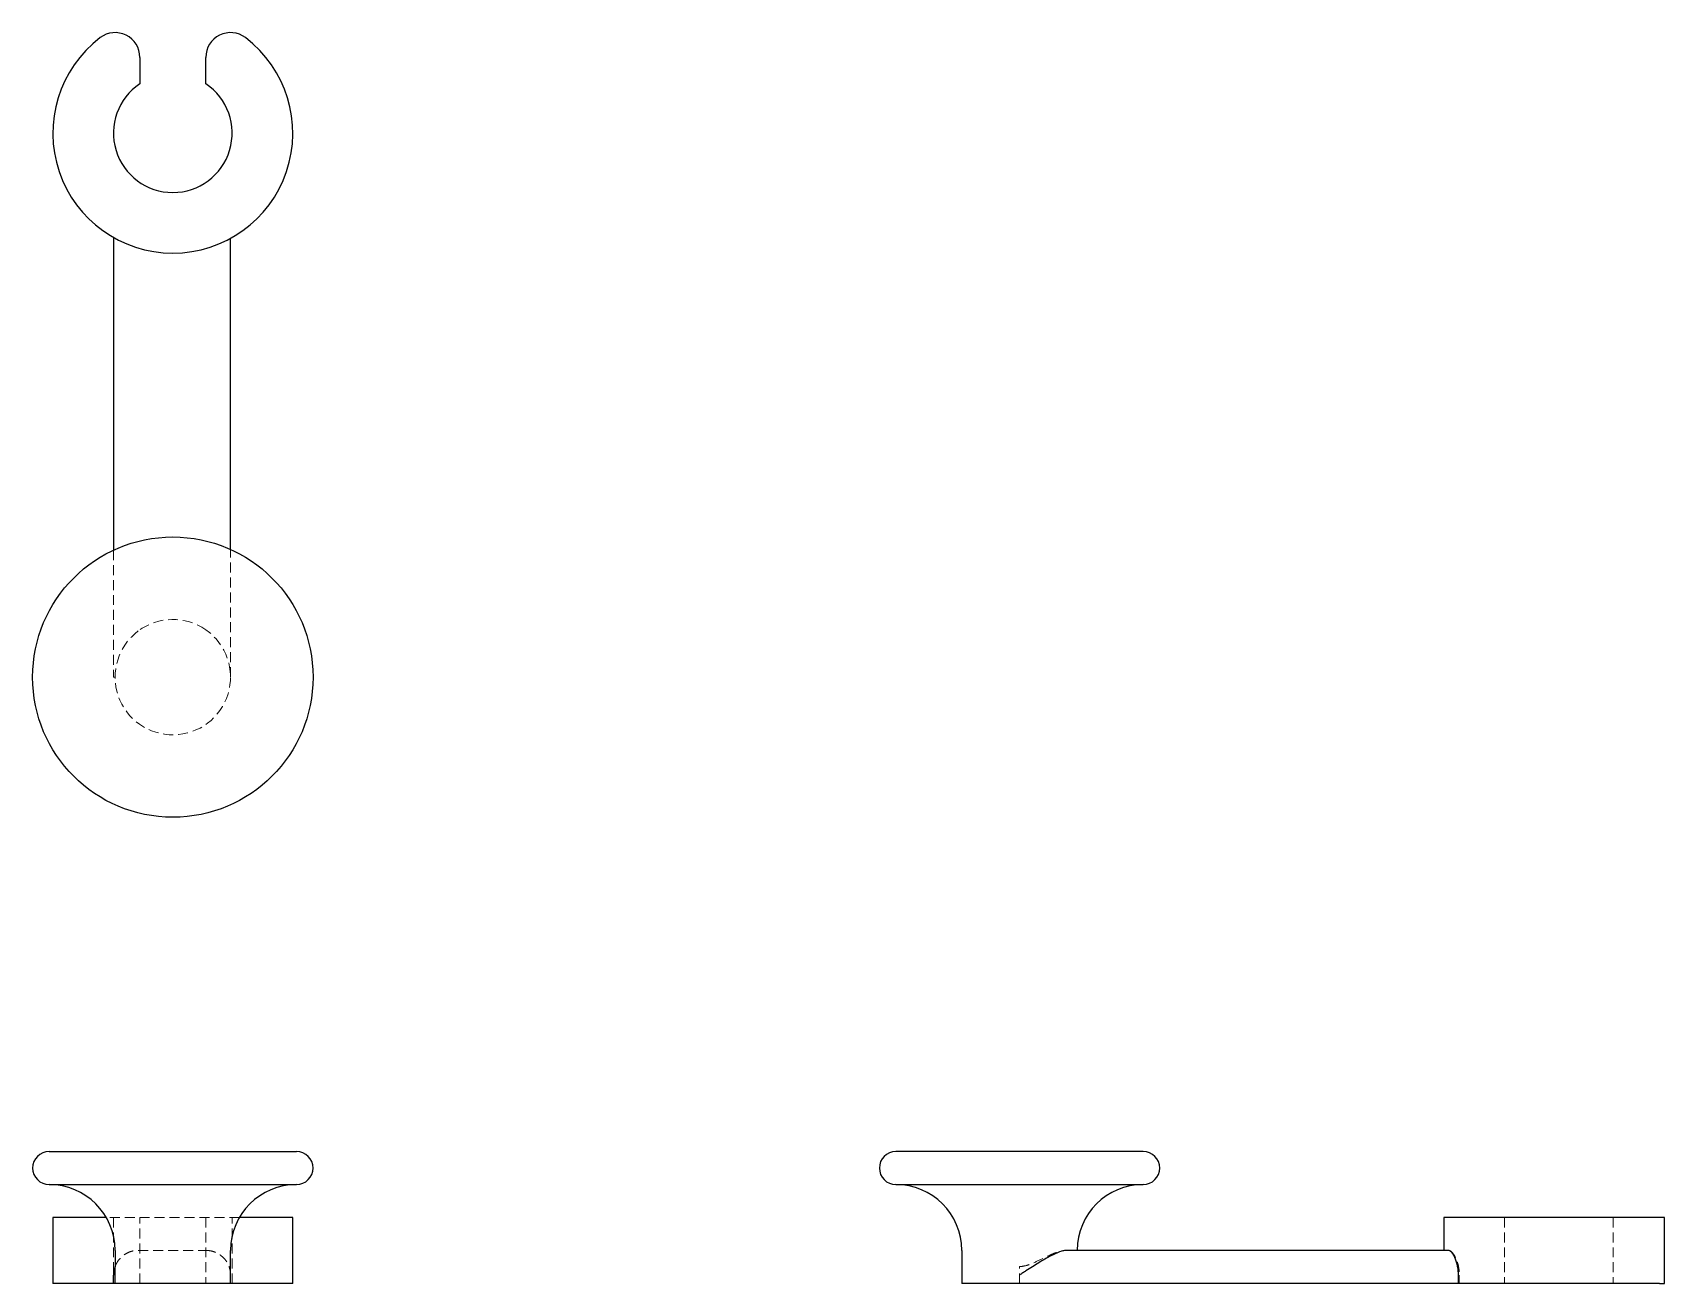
# Model space of a CAD drawing. Header units: millimetres. Extents: x 65 to 273, y 49 to 208.
import ezdxf

# ---------------------------------------------------------------- set-up
doc = ezdxf.new("R2010")
doc.units = ezdxf.units.MM
doc.linetypes.add('HIDDEN', pattern=[1.905, 1.27, -0.635])

msp = doc.modelspace()

# ---------------------------------------------------------------- linework, layer by layer
at = {"color": 7, "linetype": 'Continuous', "lineweight": 25}
for p, q in [((78.8, 204.85), (78.8, 201.47)), ((87.2, 201.47), (87.2, 204.85)), ((75.45, 181.88), (75.45, 142.04)), ((90.35, 142.13), (90.35, 181.77)), ((67.24, 65.4), (98.76, 65.4)), ((206.61, 65.4), (175.1, 65.4)), ((67.24, 61.2), (98.76, 61.2)), ((175.1, 61.2), (206.61, 61.2)), ((67.71, 57), (67.71, 48.6)), ((74.52, 57), (67.71, 57)), ((98.29, 57), (91.48, 57)), ((98.29, 48.6), (98.29, 57)), ((244.89, 57), (244.89, 52.8)), ((272.36, 57), (244.89, 57)), ((273, 57), (272.36, 57)), ((273, 48.6), (273, 57)), ((75.65, 52.8), (75.65, 50.74)), ((90.35, 49.65), (90.35, 52.8)), ((183.5, 52.8), (183.5, 48.6)), ((245.48, 52.8), (196.89, 52.8)), ((75.65, 48.6), (75.65, 50.74)), ((75.45, 48.6), (67.71, 48.6)), ((75.45, 48.6), (75.45, 49.65)), ((75.65, 48.6), (75.45, 48.6)), ((90.35, 48.6), (75.65, 48.6)), ((90.35, 48.6), (90.35, 49.65)), ((98.29, 48.6), (90.35, 48.6)), ((190.86, 48.6), (183.5, 48.6)), ((246.77, 48.6), (190.86, 48.6)), ((246.77, 48.6), (246.77, 49.65)), ((272.36, 48.6), (246.77, 48.6)), ((272.36, 48.6), (273, 48.6))]:
    msp.add_line(p, q, dxfattribs=at)
at = {"color": 7, "linetype": 'HIDDEN', "lineweight": 18}
for p, q in [((75.45, 142.04), (75.45, 125.86)), ((90.35, 125.86), (90.35, 142.13)), ((75.45, 125.86), (75.65, 125.86)), ((91.48, 57), (74.52, 57)), ((75.44, 57), (75.44, 48.6)), ((78.8, 48.6), (78.8, 57)), ((87.2, 57), (87.2, 48.6)), ((90.56, 48.6), (90.56, 57)), ((252.62, 57), (252.62, 48.6)), ((266.47, 57), (266.47, 48.6)), ((78.6, 52.8), (87.2, 52.8)), ((196.75, 52.8), (196.89, 52.8)), ((245.48, 52.8), (245.54, 52.8)), ((190.86, 48.6), (190.86, 50.74)), ((246.88, 49.65), (246.88, 48.6))]:
    msp.add_line(p, q, dxfattribs=at)
at = {"color": 7, "linetype": 'Continuous', "lineweight": 25}
msp.add_circle((83, 125.86), 17.86, dxfattribs=at)
for centre, radius, start, end in [((75.65, 204.85), 3.15, 0, 127.2674), ((90.35, 204.85), 3.15, 52.7326, 180), ((83, 195.19), 15.29, 127.2674, 52.7326), ((83, 195.19), 7.56, 123.749, 56.251), ((67.24, 63.3), 2.1, 90, 270), ((98.76, 63.3), 2.1, 270, 90), ((175.1, 63.3), 2.1, 90, 270), ((206.61, 63.3), 2.1, 270, 90), ((67.24, 52.8), 8.4, 0, 90), ((98.76, 52.8), 8.4, 90, 180), ((175.1, 52.8), 8.4, 0, 90), ((206.61, 52.8), 8.4, 90, 180), ((78.6, 49.65), 3.15, 159.6247, 180)]:
    msp.add_arc(centre, radius, start, end, dxfattribs=at)
at = {"color": 7, "linetype": 'HIDDEN', "lineweight": 18}
for start, end in [(55.1501, 126.7442), (126.7442, 55.1501)]:
    msp.add_arc((83, 125.86), 7.35, start, end, dxfattribs=at)
for points, knots in [([(75.65, 50.74), (75.65, 50.74), (75.67, 50.8), (75.73, 50.96), (75.79, 51.07), (75.98, 51.42), (76.16, 51.67), (76.53, 52.03), (76.67, 52.14), (76.97, 52.35), (77.14, 52.44), (77.5, 52.61), (77.7, 52.68), (78.13, 52.77), (78.36, 52.8), (78.6, 52.8)], [0, 0, 0, 0, 0.125, 0.125, 0.25, 0.25, 0.5, 0.5, 0.625, 0.625, 0.75, 0.75, 0.875, 0.875, 1, 1, 1, 1]), ([(87.2, 52.8), (87.47, 52.8), (87.73, 52.76), (88.2, 52.65), (88.42, 52.56), (88.82, 52.36), (89.01, 52.24), (89.33, 51.98), (89.48, 51.84), (89.86, 51.38), (90.04, 51.05), (90.23, 50.54), (90.28, 50.36), (90.32, 50.1), (90.33, 50.01), (90.35, 49.83), (90.35, 49.74), (90.35, 49.65)], [0, 0, 0, 0, 0.125, 0.125, 0.25, 0.25, 0.375, 0.375, 0.5, 0.5, 0.75, 0.75, 0.875, 0.875, 0.9375, 0.9375, 1, 1, 1, 1]), ([(190.86, 50.74), (191.16, 50.74), (191.45, 50.8), (192.03, 50.96), (192.31, 51.07), (193.11, 51.42), (193.62, 51.67), (194.36, 52.03), (194.6, 52.14), (195.07, 52.35), (195.3, 52.44), (195.75, 52.61), (195.97, 52.68), (196.37, 52.77), (196.57, 52.8), (196.75, 52.8)], [0, 0, 0, 0, 0.125, 0.125, 0.25, 0.25, 0.5, 0.5, 0.625, 0.625, 0.75, 0.75, 0.875, 0.875, 1, 1, 1, 1]), ([(245.54, 52.8), (245.6, 52.8), (245.67, 52.78), (245.8, 52.7), (245.88, 52.64), (246.02, 52.49), (246.1, 52.39), (246.24, 52.17), (246.32, 52.05), (246.46, 51.76), (246.52, 51.61), (246.64, 51.27), (246.7, 51.08), (246.79, 50.7), (246.82, 50.5), (246.87, 50.08), (246.88, 49.86), (246.88, 49.65)], [0, 0, 0, 0, 0.125, 0.125, 0.25, 0.25, 0.375, 0.375, 0.5, 0.5, 0.625, 0.625, 0.75, 0.75, 0.875, 0.875, 1, 1, 1, 1])]:
    msp.add_open_spline(points, degree=3, knots=knots, dxfattribs=at)
at = {"color": 7, "linetype": 'Continuous', "lineweight": 25}
for points, knots in [([(196.89, 52.8), (196.7, 52.8), (196.5, 52.76), (196.06, 52.65), (195.83, 52.56), (195.36, 52.36), (195.11, 52.24), (194.61, 51.98), (194.35, 51.84), (193.56, 51.38), (193.04, 51.05), (192.23, 50.54), (191.96, 50.36), (191.54, 50.1), (191.41, 50.01), (191.13, 49.83), (190.99, 49.74), (190.86, 49.65)], [0, 0, 0, 0, 0.125, 0.125, 0.25, 0.25, 0.375, 0.375, 0.5, 0.5, 0.75, 0.75, 0.875, 0.875, 0.9375, 0.9375, 1, 1, 1, 1]), ([(246.77, 49.65), (246.77, 49.86), (246.76, 50.08), (246.72, 50.49), (246.68, 50.7), (246.55, 51.27), (246.43, 51.62), (246.23, 52.04), (246.16, 52.17), (246.02, 52.39), (245.94, 52.49), (245.8, 52.64), (245.73, 52.7), (245.6, 52.78), (245.54, 52.8), (245.48, 52.8)], [0, 0, 0, 0, 0.125, 0.125, 0.25, 0.25, 0.5, 0.5, 0.625, 0.625, 0.75, 0.75, 0.875, 0.875, 1, 1, 1, 1])]:
    msp.add_open_spline(points, degree=3, knots=knots, dxfattribs=at)

doc.saveas('drawing.dxf')
